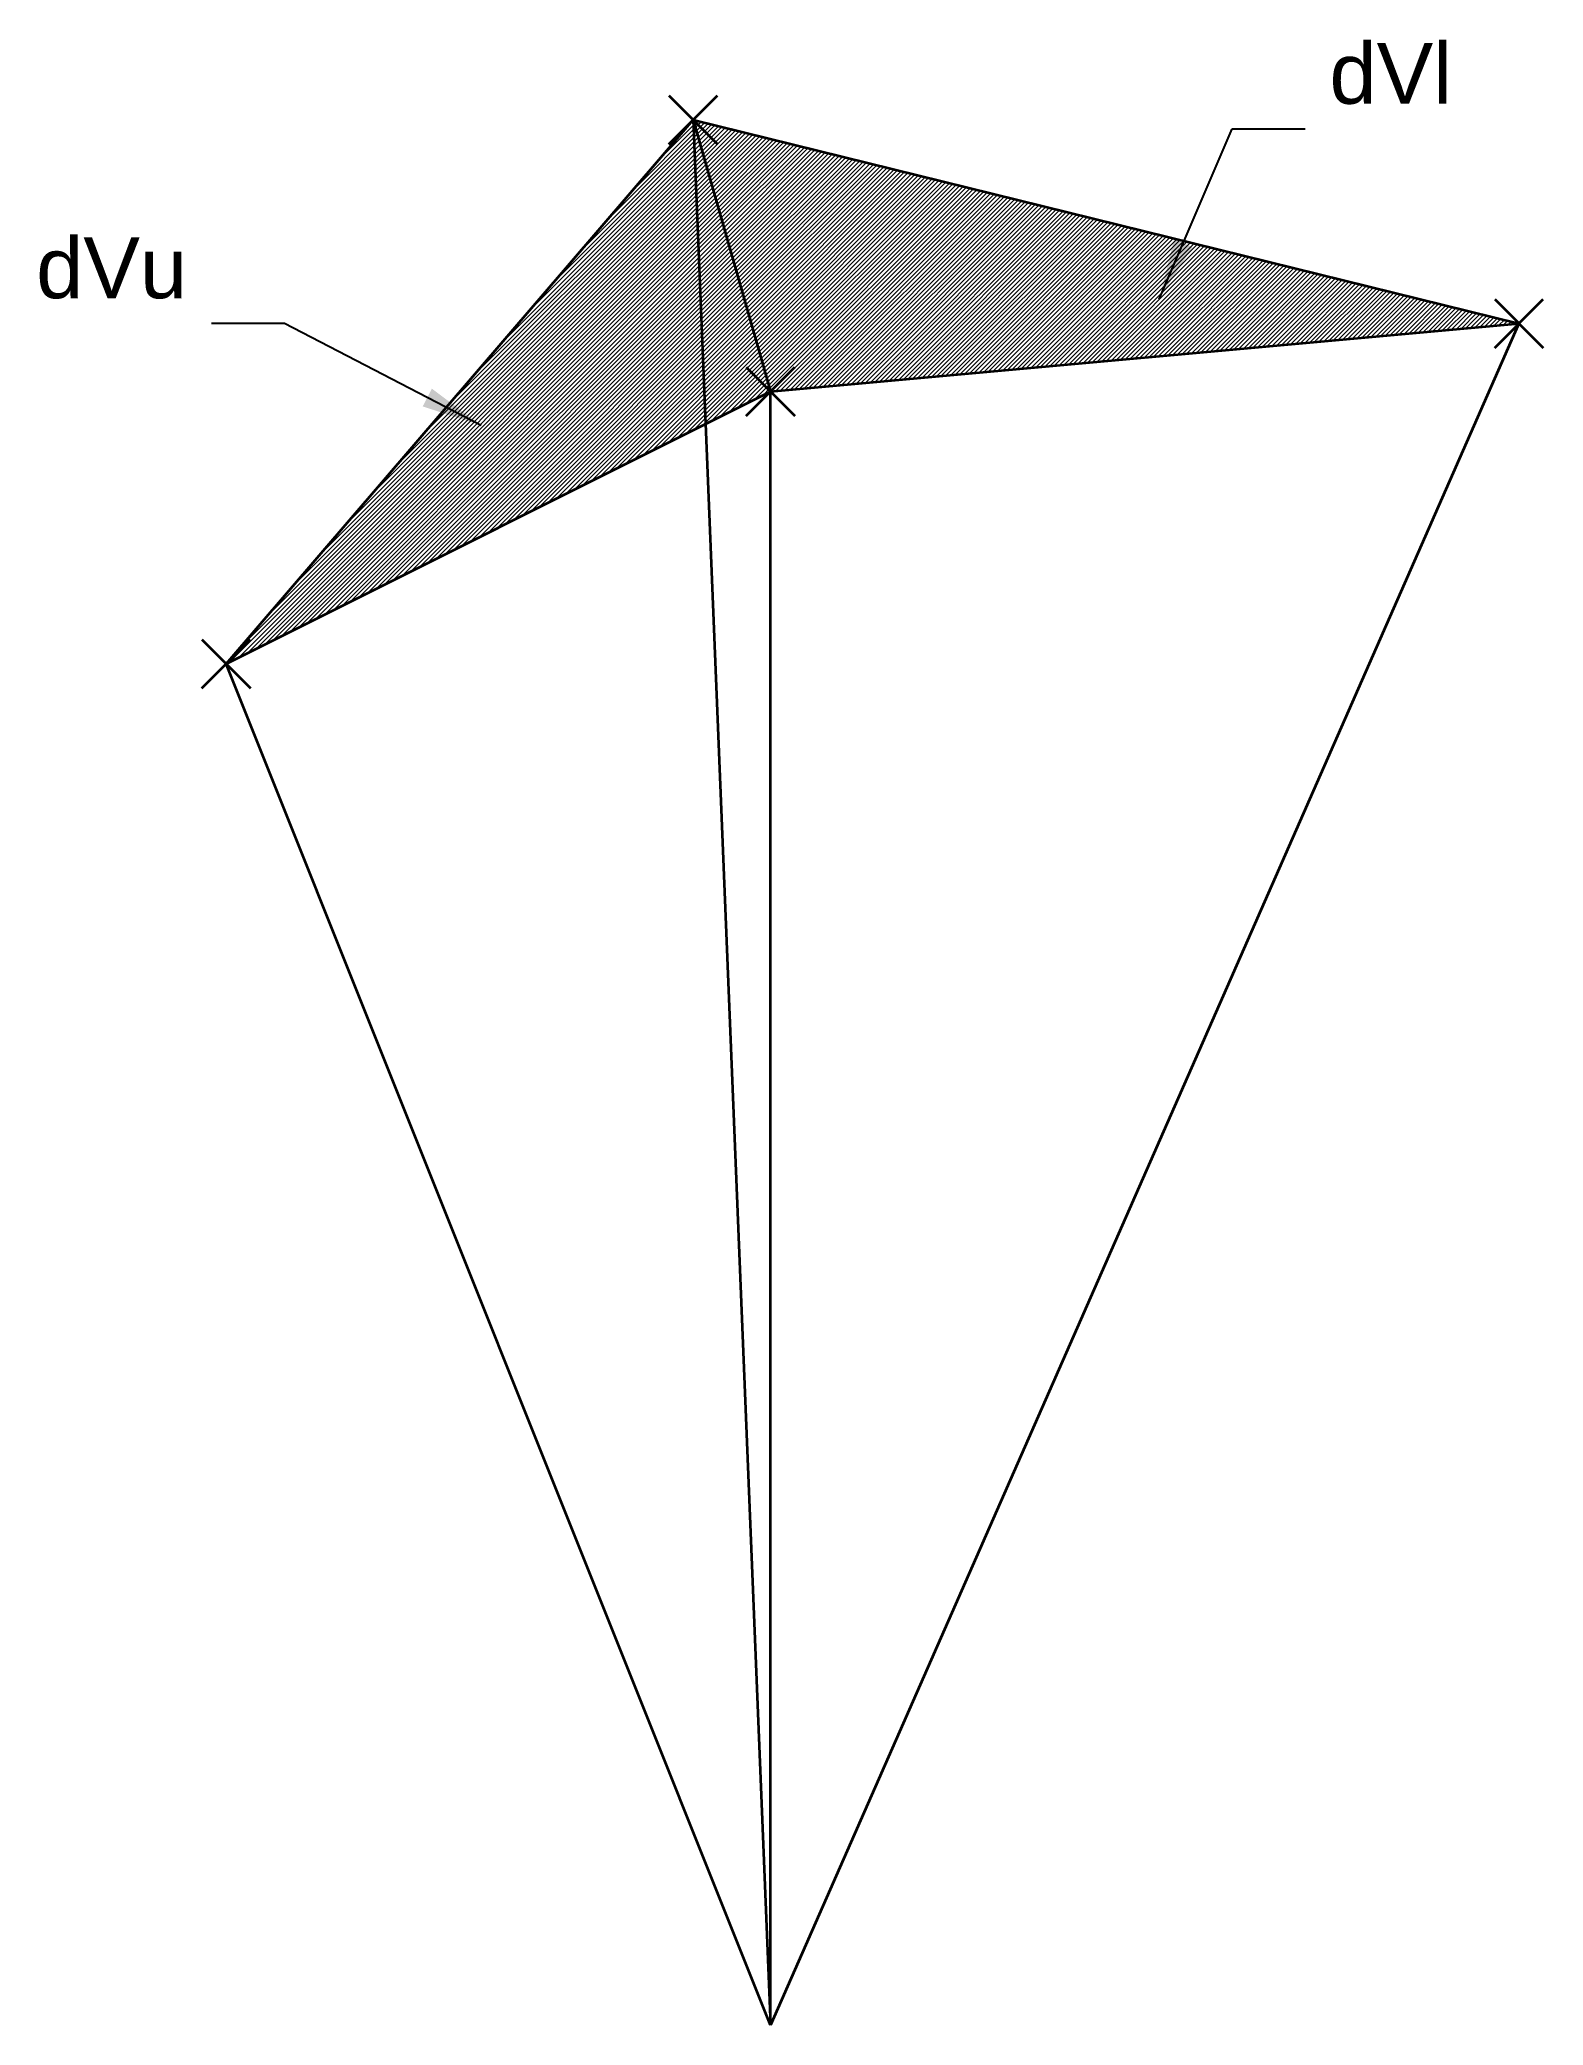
# Model space of a CAD drawing. Header units: millimetres. Extents: x -30.1 to 31.8, y 0 to 81.7.
import ezdxf

# ---------------------------------------------------------------- set-up
doc = ezdxf.new("R2010")
doc.units = ezdxf.units.MM
doc.layers.get('0').update_dxf_attribs({"lineweight": 35, "true_color": 0x000000})
for name, color, linetype, lineweight, true_color in [('volumen', 94, 'Continuous', 35, 0x008000), ('volumen_mass', 94, 'Continuous', 13, 0x008000), ('volumen_schr', 94, 'Continuous', 13, 0x008000)]:
    doc.layers.add(name, color=color, linetype=linetype, lineweight=lineweight, true_color=true_color)
doc.styles.get("Standard").update_dxf_attribs({"font": ''})
doc.styles.add('textstyle0', font='')
doc.styles.add('textstyle1', font='')
doc.styles.get('Standard').set_extended_font_data('txt')
doc.styles.get('textstyle0').set_extended_font_data('Nimbus Sans [UKWN]')
doc.styles.get('textstyle1').set_extended_font_data('Nimbus Sans [UKWN]')
doc.dimstyles.get("Standard").update_dxf_attribs({"dimtxt": 2.5, "dimasz": 2.5, "dimexe": 1.25, "dimexo": 0.625, "dimtad": 1, "dimtxsty": 'Standard', "dimcen": 2.5, "dimadec": 0, "dimazin": 0, "dimtfac": 1, "dimtmove": 0, "dimatfit": 3, "dimfxl": 1, "dimarcsym": 0})
pattern_1 = [(45, (0, 0), (-0.08838835, 0.08838835), [])]

msp = doc.modelspace()

# ---------------------------------------------------------------- hatches: boundary and pattern name
at = {"layer": 'volumen_schr'}
h = msp.add_hatch(dxfattribs=at)
h.set_pattern_fill('ANSI31', color=256, scale=0.5, angle=-90, style=0)
h.set_pattern_definition(pattern_1)
h.paths.add_polyline_path([(-22.4, 56), (-3.177, 78.369), (0, 67.2)])
h = msp.add_hatch(dxfattribs=at)
h.set_pattern_fill('ANSI31', color=256, scale=0.5, style=0)
h.set_pattern_definition(pattern_1)
h.paths.add_polyline_path([(-3.177, 78.369), (0, 67.2), (30.8, 70)])

# ---------------------------------------------------------------- linework, layer by layer
for p, q in [((29.8, 71), (31.8, 69)), ((29.8, 69), (31.8, 71)), ((0, 67.2), (30.8, 70)), ((30.8, 70), (0, 0)), ((-1, 68.2), (1, 66.2)), ((-1, 66.2), (1, 68.2)), ((-22.4, 56), (0, 67.2)), ((0, 0), (0, 67.2)), ((-23.4, 57), (-21.4, 55)), ((-23.4, 55), (-21.4, 57)), ((0, 0), (-22.4, 56))]:
    msp.add_line(p, q)
at = {"layer": 'volumen'}
for p, q in [((-4.177, 79.369), (-2.177, 77.369)), ((-4.177, 77.369), (-2.177, 79.369)), ((-22.4, 56), (-3.177, 78.369)), ((-3.177, 78.369), (0, 67.2)), ((-3.177, 78.369), (-3.177, 78.369)), ((-3.177, 78.369), (30.8, 70)), ((-3.177, 78.369), (0, 0))]:
    msp.add_line(p, q, dxfattribs=at)

# ---------------------------------------------------------------- texts
at = {"layer": 'volumen_mass', "char_height": 2.5}
for s, insert, attachment_point, style in [('dV\\S^l;', (23, 79), 7, 'textstyle1'), ('dV\\S^u;', (-24, 71), 9, 'textstyle0')]:
    msp.add_mtext(s, dxfattribs=dict(at, insert=insert, attachment_point=attachment_point, style=style))

# ---------------------------------------------------------------- leaders
at = {"layer": 'volumen_mass'}
for points in [[(16, 71), (19, 78), (22, 78)], [(-11.9, 65.8), (-20, 70), (-23, 70)]]:
    msp.add_leader(points, dimstyle='Standard', override={"dimscale": 1}, dxfattribs=at)

doc.saveas('drawing.dxf')
